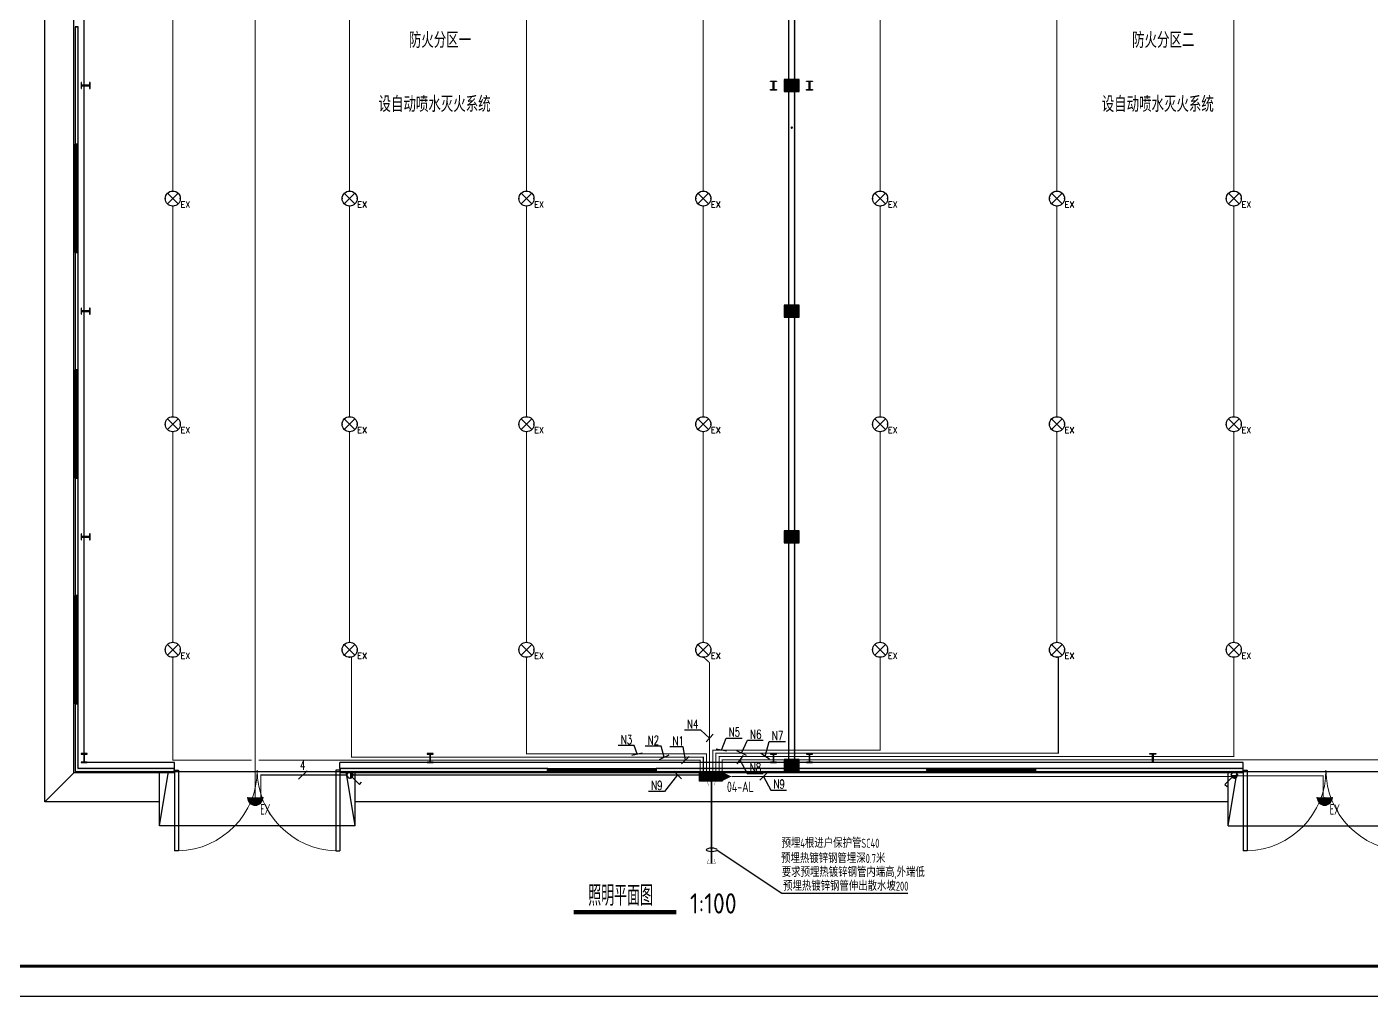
# Model space of a CAD drawing. Extents: x 4532298 to 10139194, y -639876 to -207028.
# Drawn here: x 4559351 to 4604001, y -350159 to -317948 of the extents above; entities that cross this region are included whole.
import ezdxf
from ezdxf.enums import TextEntityAlignment as Align

# ---------------------------------------------------------------- set-up
doc = ezdxf.new("R2010")
doc.units = 0
doc.header["$LTSCALE"] = 1000
doc.header["$MEASUREMENT"] = 0
doc.layers.get('0').update_dxf_attribs({"linetype": 'CONTINUOUS'})
for name, color, linetype in [('DIM-照明', 3, 'CONTINUOUS'), ('DIM_SYMB', 3, 'CONTINUOUS'), ('EQUIP-照明', 3, 'CONTINUOUS'), ('EQUIP-箱柜', 3, 'CONTINUOUS'), ('PUB_HATCH', 8, 'CONTINUOUS'), ('PUB_TEXT', 7, 'CONTINUOUS'), ('PUB_TITLE', 4, 'CONTINUOUS'), ('WIRE-照明', 1, 'CONTINUOUS'), ('建筑底图', 251, 'CONTINUOUS'), ('电气', 3, 'CONTINUOUS'), ('电气文字', 7, 'CONTINUOUS')]:
    doc.layers.add(name, color=color, linetype=linetype)
doc.styles.add('_HZTXT', font='txt.shx', dxfattribs={"width": 0.8, "bigfont": 'HZTXT.shx'})
doc.styles.add('_TCH_DIM', font='SIMPLEX', dxfattribs={"bigfont": 'GBCBIG'})
doc.styles.add('_TCH_LABEL', font='COMPLEX', dxfattribs={"bigfont": 'GBCBIG'})
doc.styles.add('_TEL_DIM', font='SIMPLEX', dxfattribs={"width": 0.8, "height": 3.5, "bigfont": 'HZTXT'})
doc.styles.add('SCEI', font='sceie.shx', dxfattribs={"width": 0.75, "bigfont": 'sceic.shx'})
doc.styles.add('sceic', font='sceie.shx', dxfattribs={"width": 0.67, "bigfont": 'sceic.shx'})
doc.styles.add('sceie', font='sceie.shx', dxfattribs={"width": 0.7, "bigfont": 'sceic.shx'})
doc.styles.get("Standard").update_dxf_attribs({"font": 'GBENOR', "bigfont": 'GBCBIG'})

# ---------------------------------------------------------------- blocks, each defined once
blk = doc.blocks.new('$TCHSYS$WIN2D')
for p, q in [((-0.5, 0.5), (0.5, 0.5)), ((-0.5, 0.5), (-0.5, -0.5)), ((0.5, 0.5), (0.5, -0.5)), ((0.5, 0.167), (-0.5, 0.167)), ((0.5, -0.167), (-0.5, -0.167)), ((-0.5, -0.5), (0.5, -0.5))]:
    blk.add_line(p, q)
blk = doc.blocks.new('$DorLib2D$00000002')
for p, q in [((-0.5, 0), (-0.5, 0.4875)), ((-0.475, 0.4875), (-0.5, 0.4875)), ((-0.475, 0), (-0.475, 0.4875)), ((0.475, 0), (0.475, 0.4875)), ((0.475, 0.4875), (0.5, 0.4875)), ((0.5, 0), (0.5, 0.4875)), ((-0.5, 0), (-0.475, 0)), ((0.5, 0), (0.475, 0))]:
    blk.add_line(p, q)
at = {"lineweight": 13}
for centre, start, end in [((-0.4875, 0), 0, 88.53072), ((0.4875, 0), 91.46928, 180)]:
    blk.add_arc(centre, 0.4875, start, end, dxfattribs=at)
blk = doc.blocks.new('_FZH')
blk.add_lwpolyline([(-0.5, -0.5), (0.5, -0.5), (0.5, 0.5), (-0.5, 0.5)], close=True)
at = {"layer": 'PUB_HATCH'}
blk.add_solid([(-0.5, -0.5), (0.5, -0.5), (-0.5, 0.5), (0.5, 0.5)], dxfattribs=at)
blk = doc.blocks.new('$equip$00002522')
for p, q in [((-0.354, 0.354), (0.354, -0.354)), ((0.354, 0.354), (-0.354, -0.354))]:
    blk.add_line(p, q)
at = {"const_width": 0.04}
blk.add_lwpolyline([(0, 0.5, -1), (0, -0.5, -1), (0, 0.5, -0.256099)], format="xyb", dxfattribs=at)
blk.add_circle((0, 0), 0.5)
for p in [(-0.5, 0), (0, 0.5), (0.5, 0), (0, -0.5)]:
    blk.add_point(p)
at = {"color": 7, "style": '_TEL_DIM', "flags": 1}
blk.add_attdef('A', text='', height=0.00002, dxfattribs=at).set_placement((0, 0), align=Align.MIDDLE_CENTER)
at = {"color": 7, "style": '_TEL_DIM'}
blk.add_attdef('$TEXT$', text='', height=0.4, dxfattribs=at).set_placement((0.837, -0.394), align=Align.MIDDLE_CENTER)
blk = doc.blocks.new('*X427')
at = {"color": 0}
for p, q in [((-250, 33), (-83, 200)), ((-250, 68), (-118, 200)), ((-250, 104), (-154, 200)), ((-250, 139), (-189, 200)), ((-250, 174), (-224, 200)), ((-247, 0), (-47, 200)), ((-212, 0), (-12, 200)), ((-177, 0), (23, 200)), ((-141, 0), (59, 200)), ((-106, 0), (94, 200)), ((-71, 0), (129, 200)), ((-35, 0), (165, 200)), ((0, 0), (200, 200)), ((35, 0), (235, 200)), ((71, 0), (250, 179)), ((106, 0), (250, 144)), ((141, 0), (250, 109)), ((177, 0), (250, 73)), ((212, 0), (250, 38)), ((247, 0), (250, 3))]:
    blk.add_line(p, q, dxfattribs=at)
blk = doc.blocks.new('$equip$00001421')
for p, q in [((0.75, 0.6), (-0.75, 0.6)), ((-0.75, 0.6), (-0.75, 0)), ((-0.75, 0), (0.75, 0)), ((0.75, 0), (0.75, 0.6))]:
    blk.add_line(p, q)
at = {"const_width": 0.6}
blk.add_lwpolyline([(-0.75, 0.3), (0.75, 0.3)], dxfattribs=at)
for p in [(-0.75, 0.3), (0, 0.6), (0, 0), (0.75, 0.3)]:
    blk.add_point(p)
at = {"xscale": 0.00300000000061118, "yscale": 0.00300000000061118, "zscale": 0.00300000000061118}
blk.add_blockref('*X427', (0, 0), dxfattribs=at)
at = {"style": '_TCH_LABEL', "flags": 9}
blk.add_attdef('A', (0, 0), '', height=0.00002, dxfattribs=at)
blk = doc.blocks.new('$equip_U$00000051(DK-xiezc)')
at = {"color": 7}
blk.add_lwpolyline([(0, -1.474, 0.6, 0, 0), (0, -2.093, 0, 0, 0)], format="xyseb", dxfattribs=at)
at = {"xscale": -1, "rotation": 270}
blk.add_blockref('$equip$00001421', (-0.3, -0.724), dxfattribs=at)
at = {"color": 7, "style": '_TEL_DIM', "flags": 1}
blk.add_attdef('A', text='', height=0.00002, dxfattribs=at).set_placement((0, 0), align=Align.MIDDLE_CENTER)
blk = doc.blocks.new('$equip$00001168')
blk.add_line((-0.5, 0), (0.5, 0))
blk.add_arc((0, 0), 0.5, 180, 0)
for p in [(-0.5, 0), (0, 0), (0.5, 0), (0, -0.5)]:
    blk.add_point(p)
for points in [[(0.433, -0.25), (-0.433, -0.25), (0.5, 0), (-0.5, 0)], [(0.25, -0.433), (-0.25, -0.433), (0.433, -0.25), (-0.433, -0.25)], [(0, -0.5), (0, -0.5), (0.25, -0.433), (-0.25, -0.433)]]:
    blk.add_solid(points)
at = {"flags": 9}
blk.add_attdef('A', (0, 0), '', height=0.00002, dxfattribs=at)
blk = doc.blocks.new('$equip$00001213')
for p, q in [((0.147, 0.356), (0.625, 0.833)), ((0.625, 0.833), (0.766, 0.692))]:
    blk.add_line(p, q)
blk.add_circle((0, 0.208), 0.208)
for p in [(-0.208, 0.208), (0, 0.417), (0, 0), (0.208, 0.208)]:
    blk.add_point(p)
for points in [[(0.104, 0.389), (0.104, 0.028), (0, 0.417), (0, 0)], [(0.18, 0.313), (0.18, 0.104), (0.104, 0.389), (0.104, 0.028)], [(0.208, 0.208), (0.208, 0.208), (0.18, 0.313), (0.18, 0.104)]]:
    blk.add_solid(points)
at = {"flags": 9}
blk.add_attdef('A', (0, 0), '', height=0.00002, dxfattribs=at)
blk = doc.blocks.new('$TELECSYS$00000095')
blk.add_line((0.4, 0.4), (-0.4, -0.4))
at = {"width": 0.8}
blk.add_attdef('N', text='', height=1, dxfattribs=at).set_placement((-0.02, 1.06), align=Align.MIDDLE)
blk = doc.blocks.new('$TelecSys$00000152')
blk.add_blockref('$TELECSYS$00000095', (0, 0))
at = {"style": '_TEL_DIM', "width": 0.7}
blk.add_attdef('N', text='', height=0.875, dxfattribs=at).set_placement((-0.02, 0.92), align=Align.MIDDLE)

msp = doc.modelspace()

# ---------------------------------------------------------------- hatches: boundary and pattern name
at = {"layer": '建筑底图'}
for points in [[(4584650.8, -319698.3), (4584690.8, -319698.3), (4584690.8, -312598.3), (4584650.8, -312598.3)], [(4584810.8, -319698.3), (4584850.8, -319698.3), (4584850.8, -312598.3), (4584810.8, -312598.3)], [(4561050.8, -317948.3), (4560950.8, -317948.3), (4560980.8, -317978.3), (4561020.8, -317978.3)], [(4560950.8, -317948.3), (4560950.8, -321848.3), (4560980.8, -321818.3), (4560980.8, -317978.3)], [(4561050.8, -321848.3), (4561050.8, -317948.3), (4561020.8, -317978.3), (4561020.8, -321818.3)], [(4585000.8, -319698.3), (4584500.8, -319698.3), (4584540.8, -319738.3), (4584960.8, -319738.3)], [(4584500.8, -319698.3), (4584500.8, -320098.3), (4584540.8, -320058.3), (4584540.8, -319738.3)], [(4585000.8, -320098.3), (4585000.8, -319698.3), (4584960.8, -319738.3), (4584960.8, -320058.3)], [(4561434.8, -319908.3), (4561434.8, -319998.3), (4561450.8, -319998.3), (4561450.8, -319798.3), (4561434.8, -319798.3), (4561434.8, -319888.3), (4561166.8, -319888.3), (4561166.8, -319798.3), (4561150.8, -319798.3), (4561150.8, -319998.3), (4561166.8, -319998.3), (4561166.8, -319908.3)], [(4584160.8, -320032.3), (4584250.8, -320032.3), (4584250.8, -320048.3), (4584050.8, -320048.3), (4584050.8, -320032.3), (4584140.8, -320032.3), (4584140.8, -319764.3), (4584050.8, -319764.3), (4584050.8, -319748.3), (4584250.8, -319748.3), (4584250.8, -319764.3), (4584160.8, -319764.3)], [(4584500.8, -320098.3), (4585000.8, -320098.3), (4584960.8, -320058.3), (4584540.8, -320058.3)], [(4584650.8, -327198.3), (4584690.8, -327198.3), (4584690.8, -320098.3), (4584650.8, -320098.3)], [(4584810.8, -327198.3), (4584850.8, -327198.3), (4584850.8, -320098.3), (4584810.8, -320098.3)], [(4585360.8, -320032.3), (4585450.8, -320032.3), (4585450.8, -320048.3), (4585250.8, -320048.3), (4585250.8, -320032.3), (4585340.8, -320032.3), (4585340.8, -319764.3), (4585250.8, -319764.3), (4585250.8, -319748.3), (4585450.8, -319748.3), (4585450.8, -319764.3), (4585360.8, -319764.3)], [(4560950.8, -321848.3), (4561050.8, -321848.3), (4561020.8, -321818.3), (4560980.8, -321818.3)], [(4561050.8, -325448.3), (4560950.8, -325448.3), (4560980.8, -325478.3), (4561020.8, -325478.3)], [(4560950.8, -325448.3), (4560950.8, -329348.3), (4560980.8, -329318.3), (4560980.8, -325478.3)], [(4561050.8, -329348.3), (4561050.8, -325448.3), (4561020.8, -325478.3), (4561020.8, -329318.3)], [(4585000.8, -327198.3), (4584500.8, -327198.3), (4584540.8, -327238.3), (4584960.8, -327238.3)], [(4584500.8, -327198.3), (4584500.8, -327598.3), (4584540.8, -327558.3), (4584540.8, -327238.3)], [(4585000.8, -327598.3), (4585000.8, -327198.3), (4584960.8, -327238.3), (4584960.8, -327558.3)], [(4561434.8, -327408.3), (4561434.8, -327498.3), (4561450.8, -327498.3), (4561450.8, -327298.3), (4561434.8, -327298.3), (4561434.8, -327388.3), (4561166.8, -327388.3), (4561166.8, -327298.3), (4561150.8, -327298.3), (4561150.8, -327498.3), (4561166.8, -327498.3), (4561166.8, -327408.3)], [(4584500.8, -327598.3), (4585000.8, -327598.3), (4584960.8, -327558.3), (4584540.8, -327558.3)], [(4584650.8, -334698.3), (4584690.8, -334698.3), (4584690.8, -327598.3), (4584650.8, -327598.3)], [(4584810.8, -334698.3), (4584850.8, -334698.3), (4584850.8, -327598.3), (4584810.8, -327598.3)], [(4560950.8, -329348.3), (4561050.8, -329348.3), (4561020.8, -329318.3), (4560980.8, -329318.3)], [(4561050.8, -332948.3), (4560950.8, -332948.3), (4560980.8, -332978.3), (4561020.8, -332978.3)], [(4560950.8, -332948.3), (4560950.8, -336848.3), (4560980.8, -336818.3), (4560980.8, -332978.3)], [(4561050.8, -336848.3), (4561050.8, -332948.3), (4561020.8, -332978.3), (4561020.8, -336818.3)], [(4561434.8, -334908.3), (4561434.8, -334998.3), (4561450.8, -334998.3), (4561450.8, -334798.3), (4561434.8, -334798.3), (4561434.8, -334888.3), (4561166.8, -334888.3), (4561166.8, -334798.3), (4561150.8, -334798.3), (4561150.8, -334998.3), (4561166.8, -334998.3), (4561166.8, -334908.3)], [(4585000.8, -334698.3), (4584500.8, -334698.3), (4584540.8, -334738.3), (4584960.8, -334738.3)], [(4584500.8, -334698.3), (4584500.8, -335098.3), (4584540.8, -335058.3), (4584540.8, -334738.3)], [(4585000.8, -335098.3), (4585000.8, -334698.3), (4584960.8, -334738.3), (4584960.8, -335058.3)], [(4584500.8, -335098.3), (4585000.8, -335098.3), (4584960.8, -335058.3), (4584540.8, -335058.3)], [(4584650.8, -342298.3), (4584690.8, -342298.3), (4584690.8, -335098.3), (4584650.8, -335098.3)], [(4584810.8, -342298.3), (4584850.8, -342298.3), (4584850.8, -335098.3), (4584810.8, -335098.3)], [(4560950.8, -336848.3), (4561050.8, -336848.3), (4561020.8, -336818.3), (4560980.8, -336818.3)], [(4561050.8, -340448.3), (4560950.8, -340448.3), (4560980.8, -340478.3), (4561020.8, -340478.3)], [(4560950.8, -340448.3), (4560950.8, -342698.3), (4560980.8, -342668.3), (4560980.8, -340478.3)], [(4561050.8, -342598.3), (4561050.8, -340448.3), (4561020.8, -340478.3), (4561020.8, -342628.3)], [(4561260.8, -342114.3), (4561350.8, -342114.3), (4561350.8, -342098.3), (4561150.8, -342098.3), (4561150.8, -342114.3), (4561240.8, -342114.3), (4561240.8, -342382.3), (4561150.8, -342382.3), (4561150.8, -342398.3), (4561350.8, -342398.3), (4561350.8, -342382.3), (4561260.8, -342382.3)], [(4572760.8, -342114.3), (4572850.8, -342114.3), (4572850.8, -342098.3), (4572650.8, -342098.3), (4572650.8, -342114.3), (4572740.8, -342114.3), (4572740.8, -342382.3), (4572650.8, -342382.3), (4572650.8, -342398.3), (4572850.8, -342398.3), (4572850.8, -342382.3), (4572760.8, -342382.3)], [(4584160.8, -342114.3), (4584250.8, -342114.3), (4584250.8, -342098.3), (4584050.8, -342098.3), (4584050.8, -342114.3), (4584140.8, -342114.3), (4584140.8, -342382.3), (4584050.8, -342382.3), (4584050.8, -342398.3), (4584250.8, -342398.3), (4584250.8, -342382.3), (4584160.8, -342382.3)], [(4585000.8, -342298.3), (4584500.8, -342298.3), (4584540.8, -342338.3), (4584960.8, -342338.3)], [(4584500.8, -342298.3), (4584500.8, -342698.3), (4584540.8, -342658.3), (4584540.8, -342338.3)], [(4585000.8, -342698.3), (4585000.8, -342298.3), (4584960.8, -342338.3), (4584960.8, -342658.3)], [(4585360.8, -342114.3), (4585450.8, -342114.3), (4585450.8, -342098.3), (4585250.8, -342098.3), (4585250.8, -342114.3), (4585340.8, -342114.3), (4585340.8, -342382.3), (4585250.8, -342382.3), (4585250.8, -342398.3), (4585450.8, -342398.3), (4585450.8, -342382.3), (4585360.8, -342382.3)], [(4596740.8, -342114.3), (4596650.8, -342114.3), (4596650.8, -342098.3), (4596850.8, -342098.3), (4596850.8, -342114.3), (4596760.8, -342114.3), (4596760.8, -342382.3), (4596850.8, -342382.3), (4596850.8, -342398.3), (4596650.8, -342398.3), (4596650.8, -342382.3), (4596740.8, -342382.3)], [(4560950.8, -342698.3), (4564250.8, -342698.3), (4564220.8, -342668.3), (4560980.8, -342668.3)], [(4564250.8, -342598.3), (4561050.8, -342598.3), (4561020.8, -342628.3), (4564220.8, -342628.3)], [(4564250.8, -342698.3), (4564250.8, -342598.3), (4564220.8, -342628.3), (4564220.8, -342668.3)], [(4576650.8, -342598.3), (4569750.8, -342598.3), (4569780.8, -342628.3), (4576620.8, -342628.3)], [(4569750.8, -342598.3), (4569750.8, -342698.3), (4569780.8, -342668.3), (4569780.8, -342628.3)], [(4569750.8, -342698.3), (4576650.8, -342698.3), (4576620.8, -342668.3), (4569780.8, -342668.3)], [(4576650.8, -342698.3), (4576650.8, -342598.3), (4576620.8, -342628.3), (4576620.8, -342668.3)], [(4584500.8, -342628.3), (4584500.8, -342598.3), (4580250.8, -342598.3), (4580280.8, -342628.3)], [(4580250.8, -342598.3), (4580250.8, -342698.3), (4580280.8, -342668.3), (4580280.8, -342628.3)], [(4584500.8, -342698.3), (4584500.8, -342668.3), (4580280.8, -342668.3), (4580250.8, -342698.3)], [(4584500.8, -342698.3), (4585000.8, -342698.3), (4584960.8, -342658.3), (4584540.8, -342658.3)], [(4585000.8, -342598.3), (4585000.8, -342628.3), (4589220.8, -342628.3), (4589250.8, -342598.3)], [(4585000.8, -342668.3), (4585000.8, -342698.3), (4589250.8, -342698.3), (4589220.8, -342668.3)], [(4589250.8, -342698.3), (4589250.8, -342598.3), (4589220.8, -342628.3), (4589220.8, -342668.3)], [(4599750.8, -342598.3), (4592850.8, -342598.3), (4592880.8, -342628.3), (4599720.8, -342628.3)], [(4592850.8, -342598.3), (4592850.8, -342698.3), (4592880.8, -342668.3), (4592880.8, -342628.3)], [(4592850.8, -342698.3), (4599750.8, -342698.3), (4599720.8, -342668.3), (4592880.8, -342668.3)], [(4599750.8, -342698.3), (4599750.8, -342598.3), (4599720.8, -342628.3), (4599720.8, -342668.3)]]:
    msp.add_hatch(color=256, dxfattribs=at).paths.add_polyline_path(points)

# ---------------------------------------------------------------- linework, layer by layer
at = {"color": 3}
for p, q in [((4582275.7, -345305.1), (4584431.3, -346739.5)), ((4584431.3, -346739.5), (4588610.8, -346739.5))]:
    msp.add_line(p, q, dxfattribs=at)
at = {"layer": 'DIM-照明'}
for p, q in [((4581910.2, -341711.1), (4582144.7, -341451.3)), ((4582590.5, -342019.1), (4582246.4, -341954.9)), ((4583249.6, -342166.3), (4582936.3, -342010.3)), ((4579448.6, -342148), (4579790.3, -342072.2)), ((4580368.5, -342296), (4580680.6, -342137.7)), ((4581097.4, -342438.5), (4581351.4, -342197.7)), ((4583138.3, -342159.4), (4582934.9, -342444.2)), ((4584022.2, -342288.9), (4583726.8, -342101.2)), ((4580841.9, -342686.3), (4581089.4, -342933.8)), ((4583691.8, -342984.1), (4583939.3, -342736.6))]:
    msp.add_line(p, q, dxfattribs=at)
for points in [[(4581735.4, -341319.3), (4581190.4, -341319.3)], [(4582027.5, -341581.2), (4581735.4, -341319.3)], [(4579528, -341831.5), (4578993, -341831.5)], [(4579619.5, -342110.1), (4579528, -341831.5)], [(4580419.6, -341852.9), (4579884.6, -341852.9)], [(4580524.5, -342216.8), (4580419.6, -341852.9)], [(4581152.7, -341878.4), (4580707.7, -341878.4)], [(4581224.4, -342318.1), (4581152.7, -341878.4)], [(4582418.5, -341987), (4582574.7, -341584.2)], [(4582574.7, -341584.2), (4583109.7, -341584.2)], [(4583092.9, -342088.3), (4583286.1, -341658.1)], [(4583286.1, -341658.1), (4583811.1, -341658.1)], [(4583874.5, -342195.1), (4584010.2, -341699.2)], [(4584010.2, -341699.2), (4584545.2, -341699.2)], [(4583036.6, -342301.8), (4583276.6, -342762.1)], [(4580965.6, -342810), (4580526.3, -343355.6)], [(4583276.6, -342762.1), (4583811.6, -342762.1)], [(4583815.6, -342860.4), (4584062.1, -343310.9)], [(4580526.3, -343355.6), (4580001.3, -343355.6)], [(4584062.1, -343310.9), (4584587.1, -343310.9)]]:
    msp.add_lwpolyline(points, dxfattribs=at)
at = {"layer": 'DIM_SYMB', "const_width": 140}
msp.add_lwpolyline([(4577516.5, -347372.1), (4580928.3, -347372.1)], dxfattribs=at)
at = {"layer": 'PUB_TITLE', "color": 4}
msp.add_lwpolyline([(4550210.2, -350158.8), (4634310.2, -350158.8), (4634310.2, -290758.8), (4550210.2, -290758.8)], close=True, dxfattribs=at)
at = {"layer": 'PUB_TITLE', "color": 4, "const_width": 100}
msp.add_lwpolyline([(4552710.2, -349158.8), (4633310.2, -349158.8), (4633310.2, -291758.8), (4552710.2, -291758.8)], close=True, dxfattribs=at)
at = {"layer": 'WIRE-照明', "color": 1, "const_width": 35}
for points in [[(4566934.8, -343565.3), (4566934.8, -296492.1)], [(4566822.3, -342318.1), (4564197.6, -342318.1), (4564197.6, -338899.6)], [(4581819.4, -342709.3), (4581819.4, -342216.8), (4570137.2, -342216.8), (4570137.2, -338890.8)], [(4581926.2, -342709.3), (4581926.2, -342110.1), (4575945.1, -342110.1), (4575945.1, -338899.6)], [(4582027.5, -342709.3), (4582027.5, -339078.7), (4581833.1, -338899.2)], [(4587692.6, -338899.6), (4587692.6, -341987), (4582134.2, -341987), (4582134.2, -342709.3)], [(4593611.2, -338895.6), (4593611.2, -342088.3), (4582235.5, -342088.3), (4582235.5, -342709.3)], [(4599440.1, -338899.6), (4599440.1, -342195.1), (4582342.3, -342195.1), (4582342.3, -342709.3)], [(4582449, -342709.3), (4582449, -342301.8), (4605313.9, -342301.8), (4605313.9, -338899.6)], [(4581712.6, -342709.3), (4581712.6, -342318.1), (4567047.3, -342318.1)], [(4567122.2, -343565.3), (4567122.2, -342810), (4569979.9, -342810)], [(4570188.2, -342810), (4581690.5, -342810)], [(4599557.1, -342836), (4599560.8, -342836)], [(4599560.8, -342836), (4602407, -342836), (4602407, -343565.3)]]:
    msp.add_lwpolyline(points, dxfattribs=at)
at = {"layer": 'WIRE-照明', "const_width": 35}
for points in [[(4564197.6, -316407.6), (4564197.6, -323405)], [(4570071.4, -316407.6), (4570071.4, -323405)], [(4575945.1, -316407.6), (4575945.1, -323405)], [(4581818.9, -316407.6), (4581818.9, -323405)], [(4587692.6, -316407.6), (4587692.6, -323405)], [(4593566.4, -316407.6), (4593566.4, -323405)], [(4599440.1, -316407.6), (4599440.1, -323405)], [(4564197.6, -323905), (4564197.6, -330902.3)], [(4570071.4, -323905), (4570071.4, -330902.3)], [(4575945.1, -323905), (4575945.1, -330902.3)], [(4581818.9, -323905), (4581818.9, -330902.3)], [(4587692.6, -323905), (4587692.6, -330902.3)], [(4593566.4, -323905), (4593566.4, -330902.3)], [(4599440.1, -323905), (4599440.1, -330902.3)], [(4564197.6, -331402.3), (4564197.6, -338399.6)], [(4570071.4, -331402.3), (4570071.4, -338399.6)], [(4575945.1, -331402.3), (4575945.1, -338399.6)], [(4581818.9, -331402.3), (4581818.9, -338399.6)], [(4587692.6, -331402.3), (4587692.6, -338399.6)], [(4593566.4, -331402.3), (4593566.4, -338399.6)], [(4599440.1, -331402.3), (4599440.1, -338399.6)], [(4599369.7, -342862.1), (4582756.9, -342860.2)]]:
    msp.add_lwpolyline(points, dxfattribs=at)
at = {"layer": 'WIRE-照明', "color": 2, "linetype": 'Continuous', "const_width": 60}
msp.add_lwpolyline([(4582094.4, -345750.8), (4582094.4, -343037)], dxfattribs=at)
at = {"layer": '建筑底图'}
for p, q in [((4584650.8, -312598.3), (4584650.8, -319698.3)), ((4584850.8, -312598.3), (4584850.8, -319698.3)), ((4561050.8, -317948.3), (4560950.8, -317948.3)), ((4560950.8, -317948.3), (4560950.8, -321848.3)), ((4561050.8, -321848.3), (4561050.8, -317948.3)), ((4584650.8, -320098.3), (4584650.8, -327198.3)), ((4584850.8, -320098.3), (4584850.8, -327198.3)), ((4560950.8, -321848.3), (4561050.8, -321848.3)), ((4561050.8, -325448.3), (4560950.8, -325448.3)), ((4560950.8, -325448.3), (4560950.8, -329348.3)), ((4561050.8, -329348.3), (4561050.8, -325448.3)), ((4584650.8, -327598.3), (4584650.8, -334698.3)), ((4584850.8, -327598.3), (4584850.8, -334698.3)), ((4560950.8, -329348.3), (4561050.8, -329348.3)), ((4561050.8, -332948.3), (4560950.8, -332948.3)), ((4560950.8, -332948.3), (4560950.8, -336848.3)), ((4561050.8, -336848.3), (4561050.8, -332948.3)), ((4584650.8, -335098.3), (4584650.8, -342298.3)), ((4584850.8, -335098.3), (4584850.8, -342298.3)), ((4560950.8, -336848.3), (4561050.8, -336848.3)), ((4561050.8, -340448.3), (4560950.8, -340448.3)), ((4560950.8, -340448.3), (4560950.8, -342698.3)), ((4561050.8, -342598.3), (4561050.8, -340448.3)), ((4564250.8, -342598.3), (4564250.8, -342398.3)), ((4569750.8, -342598.3), (4569750.8, -342398.3)), ((4599750.6, -342598.3), (4599750.6, -342398.3)), ((4560910.8, -342738.3), (4559950.8, -343698.3)), ((4560950.8, -342698.3), (4564250.8, -342698.3)), ((4564250.8, -342598.3), (4561050.8, -342598.3)), ((4563750.8, -344498.3), (4563750.8, -342698.3)), ((4563750.8, -344498.3), (4564050.8, -342698.3)), ((4564250.8, -342698.3), (4564250.8, -342598.3)), ((4564250.8, -342698.3), (4564250.8, -342738.3)), ((4564250.8, -342698.3), (4569750.8, -342698.3)), ((4576650.8, -342598.3), (4569750.8, -342598.3)), ((4569750.8, -342598.3), (4569750.8, -342698.3)), ((4569750.8, -342698.3), (4569750.8, -342738.3)), ((4569750.8, -342698.3), (4576650.8, -342698.3)), ((4570250.8, -344498.3), (4569950.8, -342698.3)), ((4570250.8, -344498.3), (4570250.8, -342698.3)), ((4576650.8, -342698.3), (4576650.8, -342598.3)), ((4584500.8, -342598.3), (4580250.8, -342598.3)), ((4580250.8, -342598.3), (4580250.8, -342698.3)), ((4580250.8, -342698.3), (4584500.8, -342698.3)), ((4589250.8, -342598.3), (4585000.8, -342598.3)), ((4585000.8, -342698.3), (4589250.8, -342698.3)), ((4589250.8, -342698.3), (4589250.8, -342598.3)), ((4599750.8, -342598.3), (4592850.8, -342598.3)), ((4592850.8, -342598.3), (4592850.8, -342698.3)), ((4592850.8, -342698.3), (4599750.8, -342698.3)), ((4599250.8, -344498.3), (4599250.8, -342698.3)), ((4599250.8, -344498.3), (4599550.8, -342698.3)), ((4599750.6, -342698.3), (4599750.6, -342738.3)), ((4599750.8, -342698.3), (4599750.8, -342598.3)), ((4599750.8, -342698.3), (4605250.8, -342698.3)), ((4570250.8, -344498.3), (4563750.8, -344498.3)), ((4599250.8, -344498.3), (4605750.8, -344498.3))]:
    msp.add_line(p, q, dxfattribs=at)
for points in [[(4563750.8, -343698.3), (4559950.8, -343698.3), (4559950.8, -296098.3), (4563750.8, -296098.3)], [(4564250.8, -342738.3), (4560910.8, -342738.3), (4560910.8, -297058.3), (4564250.8, -297058.3)], [(4564250.8, -342398.3), (4561250.8, -342398.3), (4561250.8, -297398.3), (4564250.8, -297398.3)], [(4584500.8, -342398.3), (4569750.8, -342398.3)], [(4599750.6, -342398.3), (4585000.8, -342398.3)], [(4584750.8, -342738.3), (4569750.8, -342738.3)], [(4599750.6, -342738.3), (4584750.8, -342738.3)], [(4584750.8, -343698.3), (4570250.8, -343698.3)], [(4599250.8, -343698.3), (4584750.8, -343698.3)]]:
    msp.add_lwpolyline(points, dxfattribs=at)
for points in [[(4561150.8, -319798.3), (4561150.8, -319998.3), (4561166.8, -319998.3), (4561166.8, -319908.3), (4561434.8, -319908.3), (4561434.8, -319998.3), (4561450.8, -319998.3), (4561450.8, -319798.3), (4561434.8, -319798.3), (4561434.8, -319888.3), (4561166.8, -319888.3), (4561166.8, -319798.3)], [(4584050.8, -319748.3), (4584250.8, -319748.3), (4584250.8, -319764.3), (4584160.8, -319764.3), (4584160.8, -320032.3), (4584250.8, -320032.3), (4584250.8, -320048.3), (4584050.8, -320048.3), (4584050.8, -320032.3), (4584140.8, -320032.3), (4584140.8, -319764.3), (4584050.8, -319764.3)], [(4585250.8, -319748.3), (4585450.8, -319748.3), (4585450.8, -319764.3), (4585360.8, -319764.3), (4585360.8, -320032.3), (4585450.8, -320032.3), (4585450.8, -320048.3), (4585250.8, -320048.3), (4585250.8, -320032.3), (4585340.8, -320032.3), (4585340.8, -319764.3), (4585250.8, -319764.3)], [(4561150.8, -327298.3), (4561150.8, -327498.3), (4561166.8, -327498.3), (4561166.8, -327408.3), (4561434.8, -327408.3), (4561434.8, -327498.3), (4561450.8, -327498.3), (4561450.8, -327298.3), (4561434.8, -327298.3), (4561434.8, -327388.3), (4561166.8, -327388.3), (4561166.8, -327298.3)], [(4561150.8, -334798.3), (4561150.8, -334998.3), (4561166.8, -334998.3), (4561166.8, -334908.3), (4561434.8, -334908.3), (4561434.8, -334998.3), (4561450.8, -334998.3), (4561450.8, -334798.3), (4561434.8, -334798.3), (4561434.8, -334888.3), (4561166.8, -334888.3), (4561166.8, -334798.3)], [(4561150.8, -342398.3), (4561350.8, -342398.3), (4561350.8, -342382.3), (4561260.8, -342382.3), (4561260.8, -342114.3), (4561350.8, -342114.3), (4561350.8, -342098.3), (4561150.8, -342098.3), (4561150.8, -342114.3), (4561240.8, -342114.3), (4561240.8, -342382.3), (4561150.8, -342382.3)], [(4572650.8, -342398.3), (4572850.8, -342398.3), (4572850.8, -342382.3), (4572760.8, -342382.3), (4572760.8, -342114.3), (4572850.8, -342114.3), (4572850.8, -342098.3), (4572650.8, -342098.3), (4572650.8, -342114.3), (4572740.8, -342114.3), (4572740.8, -342382.3), (4572650.8, -342382.3)], [(4584050.8, -342398.3), (4584250.8, -342398.3), (4584250.8, -342382.3), (4584160.8, -342382.3), (4584160.8, -342114.3), (4584250.8, -342114.3), (4584250.8, -342098.3), (4584050.8, -342098.3), (4584050.8, -342114.3), (4584140.8, -342114.3), (4584140.8, -342382.3), (4584050.8, -342382.3)], [(4585250.8, -342398.3), (4585450.8, -342398.3), (4585450.8, -342382.3), (4585360.8, -342382.3), (4585360.8, -342114.3), (4585450.8, -342114.3), (4585450.8, -342098.3), (4585250.8, -342098.3), (4585250.8, -342114.3), (4585340.8, -342114.3), (4585340.8, -342382.3), (4585250.8, -342382.3)], [(4596850.8, -342398.3), (4596650.8, -342398.3), (4596650.8, -342382.3), (4596740.8, -342382.3), (4596740.8, -342114.3), (4596650.8, -342114.3), (4596650.8, -342098.3), (4596850.8, -342098.3), (4596850.8, -342114.3), (4596760.8, -342114.3), (4596760.8, -342382.3), (4596850.8, -342382.3)]]:
    msp.add_lwpolyline(points, close=True, dxfattribs=at)
msp.add_lwpolyline([(4584745.6, -321280.9, 1), (4584768.3, -321313.9, 1)], format="xyb", close=True, dxfattribs=at)
at = {"layer": '电气', "const_width": 10}
for points in [[(4581997.2, -344915.7), (4581997.2, -343169.7), (4581946.7, -343008.3), (4582225.3, -343008.3)], [(4582225.3, -343008.3), (4582174.8, -343152.5), (4582174.8, -344911.5)], [(4582174.8, -344911.5), (4582174.8, -345607), (4582225.3, -345751.1), (4581946.7, -345751.1), (4581997.2, -345607), (4581997.2, -344900)]]:
    msp.add_lwpolyline(points, dxfattribs=at)
at = {"layer": '电气', "color": 6, "linetype": 'Continuous', "extrusion": (0, 0, -1)}
msp.add_ellipse((4582098.5, -345295.3), major_axis=(-180.4, 0), ratio=0.2890373, dxfattribs=at)

# ---------------------------------------------------------------- block references
at = {"layer": 'DIM-照明', "color": 1}
ref = msp.add_blockref('$TelecSys$00000152', (4568516.8, -342810), dxfattribs=dict(at, xscale=350, yscale=350, zscale=350))
ref.add_attrib('N', '4', dxfattribs={"layer": '0', "color": 7, "height": 306.2, "style": '_TCH_DIM', "width": 0.7}).set_placement((4568511.5, -342486.7), align=Align.MIDDLE)
at = {"layer": 'EQUIP-照明', "color": 0, "xscale": 500, "yscale": 500, "zscale": 500}
for p in [(4564197.6, -323655), (4570071.4, -323655), (4575945.1, -323655), (4581818.9, -323655), (4587692.6, -323655), (4593566.4, -323655), (4599440.1, -323655), (4564197.6, -331152.3), (4570071.4, -331152.3), (4575945.1, -331152.3), (4581818.9, -331152.3), (4587692.6, -331152.3), (4593566.4, -331152.3), (4599440.1, -331152.3), (4564197.6, -338649.6), (4570071.4, -338649.6), (4575945.1, -338649.6), (4581818.9, -338649.6), (4587692.6, -338649.6), (4593566.4, -338649.6), (4599440.1, -338649.6)]:
    msp.add_blockref('$equip$00002522', p, dxfattribs=at).add_auto_attribs({'$TEXT$': 'EX'})
at = {"layer": 'EQUIP-照明', "xscale": -500, "yscale": 500, "zscale": 500}
for p, rotation in [((4570084.1, -342705.8), 180), ((4599564.1, -342810), 90)]:
    msp.add_blockref('$equip$00001213', p, dxfattribs=dict(at, rotation=rotation))
at = {"layer": 'EQUIP-照明', "xscale": 500, "yscale": 500, "zscale": 500}
for p in [(4566934.8, -343565.3), (4602460.7, -343565.3)]:
    msp.add_blockref('$equip$00001168', p, dxfattribs=at)
at = {"layer": 'EQUIP-箱柜', "xscale": 503.2320000000764, "yscale": 503.2320000000764, "zscale": 503.2320000000764, "rotation": 89.99999999999999}
msp.add_blockref('$equip_U$00000051(DK-xiezc)', (4581703.5, -342860.2), dxfattribs=at)
at = {"layer": '建筑底图'}
for name, p, xscale, yscale, zscale in [('_FZH', (4584750.8, -319898.3), 500, 400, 400), ('_FZH', (4584750.8, -327398.3), 500, 400, 400), ('_FZH', (4584750.8, -334898.3), 500, 400, 400), ('_FZH', (4584750.8, -342498.3), 500, 400, 400), ('$DorLib2D$00000002', (4567000.8, -342648.3), -5500, -5500, -5500), ('$TCHSYS$WIN2D', (4578450.8, -342648.3), 3600, 100, 3600), ('$TCHSYS$WIN2D', (4591050.8, -342648.3), -3600, 100, -3600), ('$DorLib2D$00000002', (4602500.8, -342648.3), 5500, -5500, 5500)]:
    msp.add_blockref(name, p, dxfattribs=dict(at, xscale=xscale, yscale=yscale, zscale=zscale))
at = {"layer": '建筑底图', "xscale": 3600, "yscale": -100, "zscale": 3600, "rotation": 90}
for p in [(4561000.8, -323648.3), (4561000.8, -331148.3), (4561000.8, -338648.3)]:
    msp.add_blockref('$TCHSYS$WIN2D', p, dxfattribs=at)

# ---------------------------------------------------------------- texts
at = {"color": 3, "style": 'SCEI', "width": 0.8}
for s, p in [('预埋4根进户保护管SC40', (4584418.1, -345228.8)), ('预埋热镀锌钢管埋深0.7米', (4584403.9, -345734.4)), ('要求预埋热镀锌钢管内端高,外端低', (4584427, -346194.4)), ('预埋热镀锌钢管伸出散水坡200', (4584469.8, -346655))]:
    msp.add_text(s, height=300, dxfattribs=at).set_placement(p)
at = {"layer": 'DIM-照明', "color": 7, "style": '_TCH_DIM', "width": 0.705882}
for s, p in [('N4', (4581277.9, -341269.3)), ('N3', (4579080.5, -341781.5)), ('N2', (4579972.1, -341802.9)), ('N1', (4580795.2, -341828.4)), ('N5', (4582662.2, -341534.2)), ('N6', (4583373.6, -341608.1)), ('N7', (4584097.7, -341649.2)), ('N8', (4583364.1, -342712.1)), ('N9', (4580088.8, -343305.6)), ('N9', (4584149.6, -343260.9))]:
    msp.add_text(s, height=297.5, dxfattribs=at).set_placement(p)
at = {"layer": 'PUB_TEXT', "style": 'sceic', "width": 0.67}
msp.add_text('照明平面图', height=675.18, dxfattribs=at).set_placement((4577998.1, -347156))
at = {"layer": 'PUB_TEXT'}
msp.add_text('1:100', height=675.18, dxfattribs=at).set_placement((4581375.5, -347415.3))
at = {"layer": '建筑底图', "style": '_HZTXT', "width": 0.8}
for s, p in [('防火分区一', (4572039.2, -318647.2)), ('防火分区二', (4596061.6, -318647.2)), ('设自动喷水灭火系统', (4571030.9, -320775.9)), ('设自动喷水灭火系统', (4595053.3, -320775.9))]:
    msp.add_text(s, height=517.24, dxfattribs=at).set_placement(p)
at = {"layer": '电气文字'}
for s, style, width, p in [('04-AL', 'SCEI', 0.8, (4582604, -343377.9)), ('EX', 'sceie', 0.7, (4567100, -344127.2)), ('EX', 'sceie', 0.7, (4602625.9, -344127.2))]:
    msp.add_text(s, height=350, dxfattribs=dict(at, style=style, width=width)).set_placement(p)

doc.saveas('drawing.dxf')
